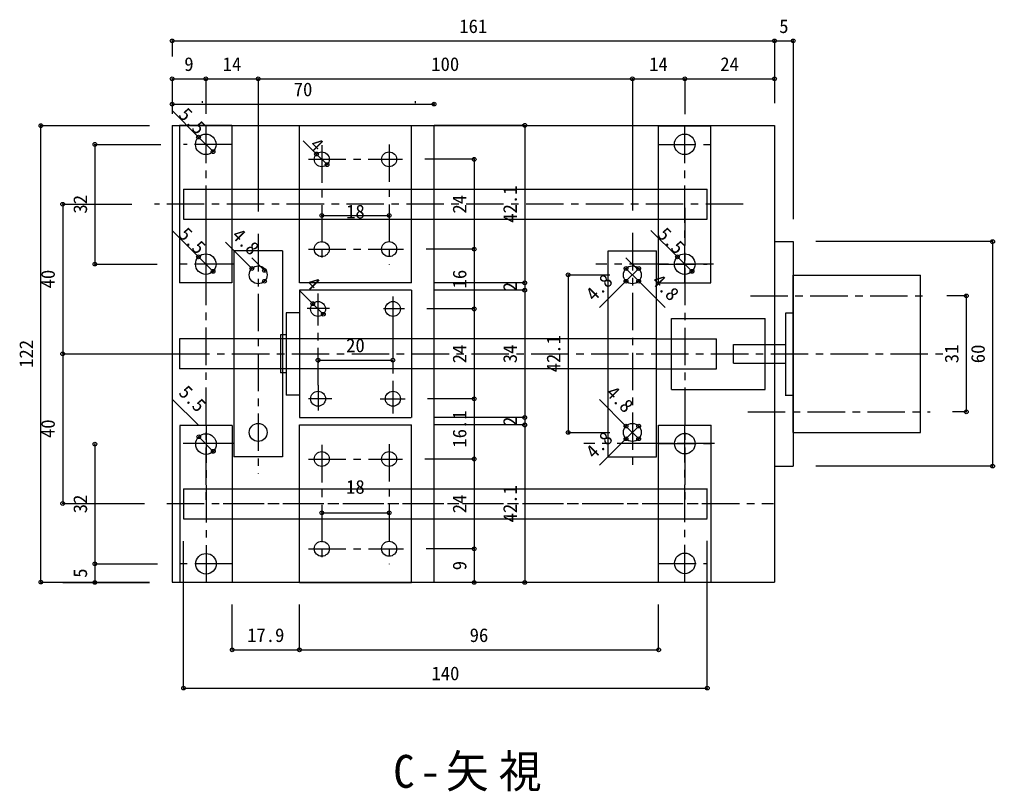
# Model space of a CAD drawing. Units: millimetres at full size, sheet at 1:2; some dimension numbers follow another scale. Extents: x -553 to 524, y -411 to 437.
# Drawn here: x -102.7 to 157.9, y 89.3 to 295.7 of the extents above; entities that cross this region are included whole.
import ezdxf
from ezdxf.enums import TextEntityAlignment as Align

# ---------------------------------------------------------------- set-up
doc = ezdxf.new("R2010")
doc.units = ezdxf.units.MM
doc.header["$LTSCALE"] = 2
doc.header["$PDMODE"] = 32
doc.header["$PDSIZE"] = 1
doc.linetypes.add('CHAIN1', pattern=[8, 5, -1, 1, -1])
for name, color, linetype in [('3-0_中心線1', 4, 'CHAIN1'), ('3-4_寸法線1', 4, 'Continuous'), ('3-5_レイヤ1', 7, 'Continuous'), ('3-6_レイヤ2', 5, 'Continuous')]:
    doc.layers.add(name, color=color, linetype=linetype)
doc.styles.add('ＭＳ ゴシック', font='')
doc.styles.get('ＭＳ ゴシック').set_extended_font_data('MS Gothic')

msp = doc.modelspace()

# ---------------------------------------------------------------- linework, layer by layer
at = {"layer": '3-0_中心線1'}
for p, q in [((-52.868, 267.316), (-52.868, 225.334)), ((75.132, 225.316), (75.132, 267.298)), ((-45.868, 262.316), (-58.868, 262.316)), ((-21.868, 262.072), (-21.868, 230.586)), ((-3.868, 262.277), (-3.868, 230.176)), ((68.132, 262.316), (82.132, 262.316)), ((-25.43, 258.316), (-0.303, 258.316)), ((90.74, 246.316), (-66.599, 246.316)), ((-52.868, 245.334), (-52.868, 167.316)), ((75.132, 245.316), (75.132, 167.403)), ((-38.868, 238.359), (-38.868, 174.249)), ((61.132, 238.637), (61.132, 175.085)), ((-25.43, 234.316), (0.005, 234.316)), ((-45.868, 230.316), (-59.868, 230.316)), ((-45.368, 230.316), (-47.796, 230.316)), ((70.357, 230.316), (51.397, 230.316)), ((70.357, 230.316), (51.397, 230.316)), ((82.789, 230.316), (67.632, 230.316)), ((68.132, 230.316), (81.132, 230.316)), ((-22.868, 197.922), (-22.868, 222.458)), ((-2.868, 221.639), (-2.868, 215.086)), ((92.691, 221.816), (139.157, 221.816)), ((-19.762, 218.415), (-25.795, 218.415)), ((0.21, 218.316), (-5.407, 218.316)), ((-2.868, 215.086), (-2.868, 190.352)), ((-61.868, 206.316), (145.737, 206.316)), ((142.737, 206.316), (143.658, 206.316)), ((-22.868, 197.922), (-22.868, 191.161)), ((-19.138, 194.316), (-25.379, 194.316)), ((-6.239, 194.282), (0.418, 194.282)), ((91.975, 190.816), (140.696, 190.816)), ((-52.805, 187.211), (-52.805, 145.229)), ((75.165, 145.316), (75.165, 187.298)), ((-48.931, 182.316), (-59.198, 182.316)), ((-45.368, 182.316), (-48.931, 182.316)), ((-21.865, 181.974), (-21.865, 150.488)), ((-3.865, 182.179), (-3.865, 150.077)), ((83.085, 182.316), (48.152, 182.316)), ((72.209, 182.316), (66.794, 182.316)), ((72.209, 182.316), (67.632, 182.316)), ((68.165, 182.316), (82.165, 182.316)), ((-25.427, 178.217), (-0.299, 178.217)), ((-63.276, 166.316), (84.859, 166.316)), ((-48.254, 166.316), (98.842, 166.316)), ((-25.427, 154.217), (0.008, 154.217)), ((-45.805, 150.211), (-59.805, 150.211)), ((68.165, 150.316), (81.165, 150.316))]:
    msp.add_line(p, q, dxfattribs=at)
at = {"layer": '3-4_寸法線1', "color": 7}
for p, q in [((-61.868, 289.972), (99.132, 289.972)), ((99.132, 289.972), (104.132, 289.972)), ((-61.868, 279.837), (-52.868, 279.837)), ((-52.868, 279.837), (-38.868, 279.837)), ((-38.868, 279.837), (61.132, 279.837)), ((61.132, 279.837), (75.132, 279.837)), ((75.132, 279.837), (99.132, 279.837)), ((-61.868, 273.076), (8.132, 273.076)), ((-96.93, 145.316), (-96.93, 267.316)), ((32.369, 267.403), (32.369, 225.316)), ((-82.499, 262.316), (-82.499, 230.316)), ((18.877, 258.316), (18.877, 234.316)), ((-91.119, 246.316), (-91.119, 206.316)), ((-21.868, 243.293), (-3.868, 243.293)), ((-40.565, 229.133), (-47.637, 236.204)), ((157.421, 236.316), (157.421, 176.316)), ((-37.171, 228.619), (-40.565, 232.013)), ((18.877, 234.316), (18.877, 218.316)), ((62.829, 228.619), (59.435, 232.013)), ((43.987, 227.436), (43.987, 185.316)), ((62.829, 229.133), (59.435, 225.739)), ((59.435, 229.133), (62.829, 225.739)), ((32.369, 225.316), (32.369, 223.316)), ((59.435, 225.739), (52.363, 218.668)), ((62.829, 225.739), (69.9, 218.668)), ((-24.283, 219.73), (-27.818, 223.266)), ((32.369, 223.316), (32.369, 189.316)), ((150.391, 221.816), (150.391, 190.816)), ((-21.454, 216.902), (-24.283, 219.73)), ((18.877, 218.316), (18.877, 194.282)), ((-91.119, 206.316), (-91.119, 166.316)), ((-22.868, 204.656), (-2.868, 204.656)), ((-54.766, 187.155), (-61.837, 194.226)), ((18.877, 194.282), (18.877, 178.217)), ((59.435, 187.013), (52.363, 194.084)), ((32.369, 189.316), (32.369, 187.316)), ((32.369, 187.316), (32.369, 145.229)), ((62.829, 187.013), (59.435, 183.619)), ((62.829, 183.619), (59.435, 187.013)), ((-50.86, 180.266), (-54.749, 184.155)), ((59.435, 183.619), (52.363, 176.548)), ((-82.499, 182.211), (-82.499, 150.211)), ((18.877, 178.217), (18.877, 154.217)), ((-21.865, 163.828), (-3.865, 163.828)), ((18.877, 154.217), (18.877, 145.229)), ((-82.499, 150.211), (-82.499, 145.229)), ((-45.805, 127.202), (-27.865, 127.202)), ((-27.865, 127.202), (68.165, 127.202)), ((-58.805, 116.988), (81.165, 116.988))]:
    msp.add_line(p, q, dxfattribs=at)
at = {"layer": '3-4_寸法線1'}
for p, q in [((-61.868, 289.972), (-61.868, 285.837)), ((99.132, 289.972), (99.132, 273.316)), ((104.132, 289.972), (104.132, 242.316)), ((-61.868, 279.837), (-61.868, 270.436)), ((-52.868, 279.837), (-52.868, 270.436)), ((-38.868, 279.837), (-38.868, 244.359)), ((61.132, 279.837), (61.132, 244.637)), ((75.132, 279.837), (75.132, 270.419)), ((99.132, 279.837), (99.132, 273.316)), ((-53.868, 273.827), (-53.868, 273.403)), ((3.132, 273.827), (3.132, 273.316)), ((-61.868, 273.076), (-61.868, 273.316)), ((8.132, 273.076), (8.132, 273.403)), ((-96.93, 267.316), (-67.868, 267.316)), ((32.369, 267.403), (8.132, 267.403)), ((-82.499, 262.316), (-64.868, 262.316)), ((18.877, 258.316), (5.697, 258.316)), ((-91.119, 246.316), (-72.599, 246.316)), ((157.421, 236.316), (110.132, 236.316)), ((18.877, 234.316), (6.005, 234.316)), ((-82.499, 230.316), (-65.868, 230.316)), ((43.987, 227.436), (55.132, 227.436)), ((32.369, 225.316), (8.132, 225.316)), ((32.369, 223.316), (8.132, 223.316)), ((150.391, 221.816), (145.157, 221.816)), ((18.877, 218.316), (6.21, 218.316)), ((-91.119, 206.316), (-54.254, 206.316)), ((-22.868, 204.656), (-22.868, 203.922)), ((-2.868, 204.656), (-2.868, 202.316)), ((18.877, 194.282), (6.418, 194.282)), ((150.391, 190.816), (146.696, 190.816)), ((32.369, 189.316), (8.058, 189.316)), ((32.369, 187.316), (8.135, 187.316)), ((43.987, 185.316), (55.132, 185.316)), ((18.877, 178.217), (5.701, 178.217)), ((157.421, 176.316), (110.132, 176.316)), ((-91.119, 166.316), (-69.276, 166.316)), ((-21.865, 163.828), (-21.865, 162.217)), ((-3.865, 163.828), (-3.865, 162.217)), ((-58.805, 116.988), (-58.805, 156.211)), ((18.877, 154.217), (6.008, 154.217)), ((81.165, 116.988), (81.165, 156.316)), ((-82.499, 150.211), (-65.805, 150.211)), ((-96.93, 145.316), (-67.868, 145.316)), ((-91.119, 145.229), (-67.868, 145.229)), ((-82.499, 145.229), (-67.868, 145.229)), ((32.369, 145.229), (8.135, 145.229)), ((18.877, 145.229), (8.135, 145.229)), ((-45.805, 127.202), (-45.805, 139.316)), ((-27.865, 127.202), (-27.865, 139.316)), ((68.165, 127.202), (68.165, 139.316))]:
    msp.add_line(p, q, dxfattribs=at)
at = {"layer": '3-4_寸法線1', "color": 7}
for points in [[(-50.924, 260.371), (-54.813, 264.26), (-61.884, 271.331)], [(-20.454, 256.902), (-23.283, 259.73), (-26.818, 263.266)], [(-50.924, 228.371), (-54.813, 232.26), (-61.884, 239.331)], [(77.076, 228.371), (73.187, 232.26), (66.116, 239.331)]]:
    msp.add_lwpolyline(points, dxfattribs=at)
at = {"layer": '3-4_寸法線1'}
for p in [(-61.868, 289.972), (99.132, 289.972), (104.132, 289.972), (-61.868, 279.837), (-52.868, 279.837), (-38.868, 279.837), (61.132, 279.837), (75.132, 279.837), (99.132, 279.837), (-61.868, 273.076), (8.132, 273.076), (-96.93, 267.316), (32.369, 267.403), (-54.813, 264.26), (-82.499, 262.316), (-50.924, 260.371), (-23.283, 259.73), (18.877, 258.316), (-20.454, 256.902), (-91.119, 246.316), (-21.868, 243.293), (-3.868, 243.293), (18.877, 234.316), (157.421, 236.316), (-54.813, 232.26), (73.187, 232.26), (-82.499, 230.316), (-40.565, 229.133), (59.435, 229.133), (62.829, 229.133), (-50.924, 228.371), (-37.171, 228.619), (43.987, 227.436), (77.076, 228.371), (32.369, 225.316), (59.435, 225.739), (62.829, 225.739), (32.369, 223.316), (150.391, 221.816), (-24.283, 219.73), (-21.454, 216.902), (18.877, 218.316), (-91.119, 206.316), (-22.868, 204.656), (-2.868, 204.656), (18.877, 194.282), (150.391, 190.816), (32.369, 189.316), (32.369, 187.316), (43.987, 185.316), (59.435, 187.013), (62.829, 187.013), (-82.499, 182.211), (-54.749, 184.155), (59.435, 183.619), (62.829, 183.619), (-50.86, 180.266), (18.877, 178.217), (157.421, 176.316), (-91.119, 166.316), (-21.865, 163.828), (-3.865, 163.828), (18.877, 154.217), (-82.499, 150.211), (-96.93, 145.316), (-82.499, 145.229), (18.877, 145.229), (32.369, 145.229), (-45.805, 127.202), (-27.865, 127.202), (68.165, 127.202), (-58.805, 116.988), (81.165, 116.988)]:
    msp.add_point(p, dxfattribs=at)
at = {"layer": '3-5_レイヤ1'}
for p, q in [((-61.868, 267.316), (84.132, 267.316)), ((8.132, 145.229), (8.132, 267.403)), ((84.132, 267.316), (99.132, 267.316)), ((99.132, 267.316), (99.132, 145.316)), ((-50.924, 260.371), (-54.813, 264.26)), ((99.132, 236.316), (99.132, 176.316)), ((-37.171, 228.619), (-40.565, 232.013)), ((102.132, 195.316), (101.971, 195.316)), ((-50.86, 180.266), (-54.749, 184.155)), ((99.132, 176.316), (104.132, 176.316)), ((84.132, 145.316), (99.132, 145.316))]:
    msp.add_line(p, q, dxfattribs=at)
for points in [[(-61.868, 267.316), (-61.868, 145.316), (84.132, 145.316)], [(99.132, 236.316), (104.132, 236.316), (104.132, 176.316)]]:
    msp.add_lwpolyline(points, dxfattribs=at)
for centre, radius in [((-52.868, 262.316), 2.75), ((75.132, 262.316), 2.75), ((-21.868, 258.316), 2), ((-3.868, 258.316), 2), ((-21.868, 234.316), 2), ((-3.868, 234.316), 2), ((-52.868, 230.316), 2.75), ((75.132, 230.316), 2.75), ((-38.868, 227.436), 2.4), ((61.132, 227.436), 2.4), ((-22.868, 218.316), 2), ((-22.868, 218.316), 2), ((-2.868, 218.316), 2), ((-2.868, 218.316), 2), ((-22.868, 194.316), 2), ((-22.868, 194.316), 2), ((-2.868, 194.316), 2), ((-2.868, 194.316), 2), ((-38.868, 185.316), 2.4), ((61.132, 185.316), 2.4), ((75.165, 182.316), 2.75), ((-52.805, 182.211), 2.75), ((-21.865, 178.217), 2), ((-3.865, 178.217), 2), ((-21.865, 154.217), 2), ((-3.865, 154.217), 2), ((-52.805, 150.211), 2.75), ((75.165, 150.316), 2.75)]:
    msp.add_circle(centre, radius, dxfattribs=at)
at = {"layer": '3-5_レイヤ1', "color": 4}
for p in [(-54.813, 264.26), (-50.924, 260.371), (-40.565, 229.133), (-37.171, 225.739), (-54.749, 184.155), (-50.86, 180.266)]:
    msp.add_point(p, dxfattribs=at)
at = {"layer": '3-6_レイヤ2'}
for p, q in [((-59.868, 267.316), (-59.868, 225.334)), ((-45.868, 267.316), (-59.868, 267.316)), ((-45.868, 267.316), (-45.868, 225.334)), ((-28.103, 267.403), (2.132, 267.403)), ((2.132, 225.316), (2.132, 267.316)), ((68.132, 225.316), (68.132, 267.298)), ((68.132, 267.298), (82.132, 267.298)), ((-58.868, 250.316), (81.132, 250.316)), ((-58.868, 250.316), (-58.868, 242.316)), ((81.132, 242.316), (81.132, 250.316)), ((-58.868, 242.316), (81.132, 242.316)), ((-45.368, 233.816), (-45.368, 178.816)), ((-32.368, 233.816), (-45.368, 233.816)), ((-32.368, 233.816), (-32.368, 178.816)), ((54.632, 178.816), (54.632, 233.816)), ((54.632, 233.816), (67.632, 233.816)), ((104.132, 185.316), (104.132, 227.316)), ((104.132, 227.316), (138.132, 227.316)), ((-45.868, 225.334), (-59.868, 225.334)), ((2.132, 223.316), (2.132, 189.316)), ((-27.868, 217.316), (-31.368, 217.316)), ((-31.368, 217.316), (-31.368, 195.316)), ((71.632, 215.816), (96.632, 215.816)), ((71.632, 196.816), (71.632, 215.816)), ((96.632, 196.816), (96.632, 215.816)), ((-32.868, 211.416), (-32.868, 201.216)), ((-31.368, 211.416), (-32.868, 211.416)), ((-45.368, 210.316), (-59.868, 210.316)), ((-59.868, 210.316), (-59.868, 202.316)), ((67.632, 210.316), (-45.368, 210.316)), ((67.632, 210.316), (83.632, 210.316)), ((83.632, 202.316), (83.632, 210.316)), ((88.132, 208.816), (102.132, 208.816)), ((88.132, 203.816), (88.132, 208.816)), ((88.132, 203.816), (102.132, 203.816)), ((-45.368, 202.316), (-59.868, 202.316)), ((67.632, 202.316), (-45.368, 202.316)), ((-31.368, 201.216), (-32.868, 201.216)), ((67.632, 202.316), (83.632, 202.316)), ((71.632, 196.816), (96.632, 196.816)), ((-27.868, 195.316), (-31.368, 195.316)), ((101.971, 195.316), (104.132, 195.316)), ((-27.868, 189.316), (2.058, 189.316)), ((-45.805, 187.211), (-45.805, 145.229)), ((-27.865, 145.229), (-27.865, 187.316)), ((-27.865, 187.316), (2.135, 187.316)), ((2.135, 145.229), (2.135, 187.316)), ((68.165, 187.298), (82.165, 187.298)), ((68.165, 145.316), (68.165, 187.298)), ((82.165, 145.316), (82.165, 187.298)), ((-32.368, 178.816), (-45.368, 178.816)), ((-58.805, 170.211), (81.165, 170.211)), ((-58.805, 170.211), (-58.805, 162.211)), ((81.165, 162.316), (81.165, 170.316)), ((-58.805, 162.211), (81.165, 162.211)), ((-45.805, 145.229), (-59.805, 145.229)), ((-27.865, 145.229), (2.135, 145.229)), ((68.165, 145.316), (82.165, 145.316))]:
    msp.add_line(p, q, dxfattribs=at)
for points in [[(2.132, 225.316), (-27.868, 225.316), (-27.868, 267.316)], [(68.132, 225.316), (82.132, 225.316), (82.132, 267.298)], [(54.632, 178.816), (67.632, 178.816), (67.632, 233.816)], [(104.132, 185.316), (138.132, 185.316), (138.132, 227.316)], [(2.132, 223.316), (-27.868, 223.316), (-27.868, 189.316)], [(102.132, 195.316), (102.132, 217.316), (104.132, 217.316)], [(-45.805, 187.211), (-59.805, 187.211), (-59.805, 145.229)]]:
    msp.add_lwpolyline(points, dxfattribs=at)

# ---------------------------------------------------------------- texts
at = {"layer": '3-4_寸法線1', "style": 'ＭＳ ゴシック'}
for s, p in [('161', (14.882, 290.972)), ('5', (100.382, 290.972)), ('9', (-58.618, 280.837)), ('14', (-48.368, 280.837)), ('100', (7.382, 280.837)), ('14', (65.632, 280.837)), ('24', (84.632, 280.837)), ('70', (-29.368, 274.076)), ('18', (-15.368, 241.413)), ('20', (-15.368, 205.656)), ('18', (-15.382, 167.828)), ('17.9', (-41.835, 128.202)), ('96', (17.65, 128.202)), ('140', (7.43, 117.988))]:
    msp.add_text(s, height=3.666, dxfattribs=at).set_placement(p, align=Align.BOTTOM_LEFT)
for s, rotation, p in [('5.5', 315, (-61.177, 269.159)), ('4', 315, (-26.111, 261.093)), ('42.1', 90, (31.369, 241.359)), ('32', 90, (-83.499, 243.816)), ('24', 90, (17.877, 243.816)), ('5.5', 315, (-61.177, 237.159)), ('5.5', 315, (66.823, 237.159)), ('4.8', 315, (-46.929, 236.912)), ('40', 90, (-92.119, 223.816)), ('16', 90, (17.877, 223.816)), ('4.8', 45, (51.656, 219.375)), ('4.8', 315, (65.304, 224.679)), ('4', 315, (-27.111, 223.973)), ('2', 90, (31.369, 223.066)), ('42.1', 90, (42.987, 201.376)), ('122', 90, (-97.93, 202.566)), ('24', 90, (17.877, 203.799)), ('34', 90, (31.369, 203.816)), ('31', 90, (149.391, 203.816)), ('60', 90, (156.421, 203.816)), ('5.5', 315, (-61.13, 194.934)), ('4.8', 315, (53.071, 194.791)), ('16.1', 90, (17.877, 181.249)), ('40', 90, (-92.119, 183.816)), ('2', 90, (31.369, 187.066)), ('4.8', 45, (51.656, 177.255)), ('42.1', 90, (31.369, 161.272)), ('32', 90, (-83.499, 163.711)), ('24', 90, (17.877, 163.717)), ('5', 90, (-83.499, 146.47)), ('9', 90, (17.877, 148.473))]:
    msp.add_text(s, height=3.666, rotation=rotation, dxfattribs=at).set_placement(p, align=Align.BOTTOM_LEFT)
at = {"layer": '3-4_寸法線1', "color": 3, "insert": (-2.763, 89.342), "char_height": 8.798, "attachment_point": 7, "style": 'ＭＳ ゴシック'}
msp.add_mtext('\\T1.24;\\W0.95;C-矢視', dxfattribs=at)

doc.saveas('drawing.dxf')
